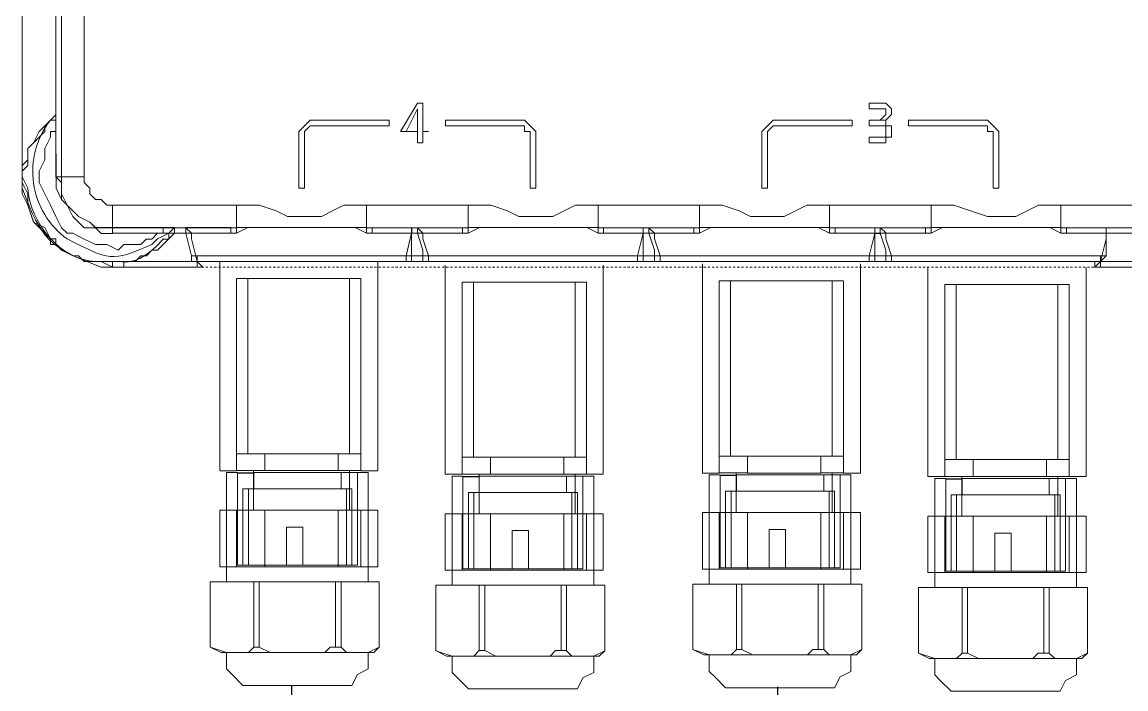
# Model space of a CAD drawing. Header units: millimetres. Extents: x 3165 to 8716, y -1118 to 2802.
# Drawn here: x 5804.3 to 5856.6, y 1588.2 to 1619.8 of the extents above; entities that cross this region are included whole.
import ezdxf

# ---------------------------------------------------------------- set-up
doc = ezdxf.new("R2010")
doc.units = ezdxf.units.MM
doc.linetypes.add('PDF_IMPORT', pattern=[1, 0.8, -0.2])
doc.layers.add('PDF_Geometry', color=7, linetype='Continuous', true_color=0x1f1916)

msp = doc.modelspace()

# ---------------------------------------------------------------- linework, layer by layer
for p, q in [((5814.475, 1598.467), (5815.259, 1598.467)), ((5825.166, 1598.3), (5825.951, 1598.3)), ((5837.361, 1598.355), (5838.145, 1598.355)), ((5848.052, 1598.188), (5848.836, 1598.188)), ((5817.061, 1576.201), (5817.061, 1588.364)), ((5840.103, 1533.019), (5840.103, 1588.33))]:
    msp.add_line(p, q)
at = {"layer": 'PDF_Geometry', "color": 0, "linetype": 'PDF_IMPORT', "lineweight": 15, "ltscale": 0.287125}
msp.add_lwpolyline([(5804.271, 1612.493), (5804.271, 1694.691)], dxfattribs=at)
at = {"layer": 'PDF_Geometry', "color": 0, "lineweight": 15}
for points in [[(5807.213, 1680.231), (5807.213, 1647.299), (5807.213, 1644.889), (5807.213, 1612.493), (5807.213, 1612.225), (5807.481, 1611.958), (5807.481, 1611.69), (5807.749, 1611.422), (5808.016, 1611.422), (5808.284, 1611.154), (5808.552, 1611.154), (5814.441, 1611.154)], [(5806.141, 1644.888), (5806.141, 1644.353), (5806.141, 1612.492), (5807.211, 1612.492)], [(5805.877, 1621.065), (5805.877, 1615.175), (5805.877, 1614.907), (5805.877, 1613.835), (5805.877, 1613.568), (5805.877, 1613.3), (5805.877, 1612.497)], [(5805.341, 1620.526), (5804.806, 1620.793), (5804.269, 1620.526), (5804.269, 1613.028)], [(5804.271, 1613.029), (5804.271, 1620.528), (5804.271, 1620.795), (5804.539, 1620.795)], [(5805.877, 1615.44), (5805.877, 1620.796)], [(5805.877, 1615.439), (5805.877, 1615.172), (5805.877, 1615.439)], [(5805.876, 1613.566), (5805.876, 1614.636), (5805.609, 1614.636), (5805.609, 1614.369), (5805.341, 1613.833), (5805.341, 1613.298), (5805.072, 1612.763), (5805.072, 1612.226), (5805.341, 1611.691), (5805.609, 1611.155), (5805.876, 1610.62), (5806.144, 1610.085), (5806.412, 1609.817), (5806.679, 1609.817), (5807.214, 1609.548), (5807.75, 1609.282), (5808.285, 1609.282), (5808.82, 1609.013), (5809.088, 1609.282), (5809.892, 1609.282), (5810.16, 1609.548), (5810.427, 1609.548), (5810.695, 1609.817)], [(5805.876, 1614.637), (5805.876, 1614.905)], [(5805.876, 1613.834), (5805.876, 1613.567)], [(5805.878, 1612.492), (5805.878, 1613.563), (5805.878, 1613.295)], [(5804.271, 1613.031), (5804.271, 1612.496), (5804.271, 1612.228), (5804.539, 1611.693), (5804.539, 1611.156), (5804.807, 1610.353), (5805.342, 1610.086), (5805.61, 1609.55), (5805.877, 1609.55), (5805.877, 1609.283), (5806.145, 1609.015), (5806.68, 1608.747), (5806.948, 1608.747), (5807.215, 1608.48), (5808.555, 1608.48), (5808.555, 1608.212)], [(5808.555, 1608.481), (5808.555, 1608.213), (5808.018, 1608.481), (5807.215, 1608.481), (5806.948, 1608.748), (5806.68, 1608.748), (5806.145, 1609.016), (5805.877, 1609.284), (5805.61, 1609.284), (5805.61, 1609.551), (5804.807, 1610.354), (5804.539, 1611.157), (5804.271, 1611.694), (5804.271, 1612.497)], [(5804.271, 1611.959), (5804.271, 1612.494), (5804.539, 1611.959)], [(5806.145, 1612.496), (5805.877, 1612.496), (5806.145, 1612.228), (5806.145, 1611.424), (5806.948, 1610.621), (5807.483, 1610.353), (5807.752, 1610.086), (5808.555, 1610.086)], [(5808.556, 1609.815), (5808.02, 1609.815), (5807.753, 1610.083), (5807.216, 1610.083), (5806.681, 1610.618), (5806.415, 1611.154), (5806.146, 1611.422), (5805.878, 1611.958), (5805.878, 1612.493)], [(5808.551, 1610.082), (5807.748, 1610.082), (5807.479, 1610.349), (5806.944, 1610.617), (5806.409, 1611.152), (5806.141, 1611.689), (5806.141, 1612.492)], [(5814.44, 1610.082), (5814.172, 1610.082), (5808.551, 1610.082), (5808.551, 1611.152)], [(5814.443, 1610.086), (5814.443, 1611.156), (5815.514, 1611.156), (5816.317, 1610.889), (5816.852, 1610.621), (5818.459, 1610.621), (5818.994, 1610.889), (5819.529, 1611.156), (5820.6, 1611.156), (5820.6, 1610.086)], [(5820.599, 1611.154), (5825.418, 1611.154)], [(5825.686, 1610.086), (5825.419, 1610.086), (5825.419, 1611.156), (5826.489, 1611.156), (5827.292, 1610.889), (5827.829, 1610.621), (5829.435, 1610.621), (5829.97, 1610.889), (5830.505, 1611.156), (5831.577, 1611.156), (5831.577, 1610.086), (5831.308, 1610.086)], [(5831.575, 1611.154), (5836.393, 1611.154)], [(5836.661, 1610.086), (5836.393, 1610.086), (5836.393, 1611.156), (5837.465, 1611.156), (5838.268, 1610.889), (5838.803, 1610.621), (5840.409, 1610.621), (5840.945, 1610.889), (5841.481, 1611.156), (5842.551, 1611.156), (5842.551, 1610.086), (5842.284, 1610.086)], [(5842.551, 1611.154), (5847.37, 1611.154)], [(5847.638, 1610.086), (5847.37, 1610.086), (5847.37, 1611.156), (5848.441, 1611.156), (5849.244, 1610.889), (5850.047, 1610.621), (5851.386, 1610.621), (5851.921, 1610.889), (5852.457, 1611.156), (5853.527, 1611.156), (5853.527, 1610.086), (5853.259, 1610.086)], [(5853.527, 1611.154), (5865.307, 1611.154)], [(5808.555, 1610.089), (5810.964, 1610.089), (5811.499, 1610.089)], [(5808.823, 1609.817), (5808.556, 1609.817), (5808.556, 1610.085)], [(5810.966, 1610.085), (5810.966, 1609.817), (5810.697, 1609.817), (5810.429, 1609.817)], [(5811.498, 1610.087), (5811.23, 1609.819)], [(5811.23, 1609.817), (5811.498, 1609.817), (5811.498, 1610.085), (5812.033, 1610.085), (5812.301, 1609.817)], [(5814.174, 1610.085), (5812.033, 1610.085)], [(5814.174, 1610.085), (5812.033, 1610.085)], [(5814.174, 1610.085), (5812.033, 1610.085)], [(5814.174, 1610.085), (5812.033, 1610.085)], [(5814.174, 1610.085), (5812.033, 1610.085)], [(5814.174, 1610.085), (5812.033, 1610.085)], [(5814.174, 1610.085), (5812.033, 1610.085)], [(5814.174, 1610.085), (5812.033, 1610.085)], [(5814.174, 1610.085), (5812.033, 1610.085)], [(5814.174, 1610.085), (5812.033, 1610.085)], [(5814.176, 1610.089), (5812.034, 1610.089)], [(5814.176, 1610.089), (5812.034, 1610.089)], [(5814.176, 1610.089), (5812.034, 1610.089)], [(5812.303, 1609.817), (5812.034, 1609.817), (5812.034, 1610.085)], [(5814.174, 1609.818), (5814.174, 1610.086)], [(5814.978, 1610.086), (5814.443, 1609.818), (5814.443, 1610.086), (5814.711, 1610.086)], [(5820.332, 1610.086), (5820.6, 1610.086), (5820.6, 1609.818), (5820.065, 1610.086)], [(5820.599, 1610.082), (5820.867, 1610.082), (5825.15, 1610.082), (5825.418, 1610.082)], [(5820.867, 1610.086), (5820.867, 1609.818)], [(5822.741, 1610.085), (5820.868, 1610.085)], [(5822.741, 1610.085), (5820.868, 1610.085)], [(5822.741, 1610.085), (5820.868, 1610.085)], [(5822.741, 1610.085), (5820.868, 1610.085)], [(5822.741, 1610.085), (5820.868, 1610.085)], [(5822.741, 1610.085), (5820.868, 1610.085)], [(5822.741, 1610.085), (5820.868, 1610.085)], [(5822.741, 1610.085), (5820.868, 1610.085)], [(5822.741, 1610.085), (5820.868, 1610.085)], [(5822.741, 1610.085), (5820.868, 1610.085)], [(5822.741, 1610.085), (5820.868, 1610.085)], [(5822.741, 1610.085), (5820.868, 1610.085)], [(5822.741, 1610.085), (5820.868, 1610.085)], [(5822.741, 1610.085), (5820.868, 1610.085)], [(5822.741, 1610.085), (5820.868, 1610.085)], [(5822.741, 1610.085), (5820.868, 1610.085)], [(5822.741, 1610.085), (5820.868, 1610.085)], [(5822.741, 1610.085), (5822.741, 1609.817), (5822.475, 1609.817)], [(5822.741, 1610.085), (5823.01, 1610.085)], [(5823.278, 1609.817), (5823.01, 1609.817), (5822.741, 1609.817), (5822.741, 1608.745), (5823.278, 1608.745), (5823.278, 1609.013), (5823.01, 1609.817), (5823.278, 1609.817), (5823.01, 1610.085)], [(5822.743, 1610.085), (5822.743, 1609.817), (5823.011, 1609.817), (5823.011, 1610.085)], [(5825.151, 1610.085), (5823.01, 1610.085)], [(5825.151, 1610.085), (5823.01, 1610.085)], [(5825.151, 1610.085), (5823.01, 1610.085)], [(5825.151, 1610.085), (5823.01, 1610.085)], [(5825.151, 1610.085), (5823.01, 1610.085)], [(5825.151, 1610.085), (5823.01, 1610.085)], [(5825.151, 1610.085), (5823.01, 1610.085)], [(5825.151, 1610.085), (5823.01, 1610.085)], [(5825.151, 1610.085), (5823.01, 1610.085)], [(5825.151, 1610.085), (5823.01, 1610.085)], [(5825.151, 1610.085), (5823.01, 1610.085)], [(5825.152, 1610.083), (5823.011, 1610.083)], [(5825.152, 1610.083), (5823.011, 1610.083)], [(5825.15, 1609.818), (5825.15, 1610.086)], [(5825.954, 1610.086), (5825.419, 1609.818), (5825.419, 1610.086)], [(5831.577, 1610.086), (5831.577, 1609.818), (5831.04, 1610.086)], [(5831.573, 1610.082), (5831.839, 1610.082), (5836.124, 1610.082), (5836.391, 1610.082)], [(5831.842, 1610.086), (5831.842, 1609.818)], [(5833.718, 1610.085), (5831.843, 1610.085)], [(5833.718, 1610.085), (5831.843, 1610.085)], [(5833.718, 1610.085), (5831.843, 1610.085)], [(5833.718, 1610.085), (5831.843, 1610.085)], [(5833.718, 1610.085), (5831.843, 1610.085)], [(5833.718, 1610.085), (5831.843, 1610.085)], [(5833.718, 1610.085), (5831.843, 1610.085)], [(5833.718, 1610.085), (5831.843, 1610.085)], [(5833.718, 1610.085), (5831.843, 1610.085)], [(5833.718, 1610.085), (5831.843, 1610.085)], [(5833.718, 1610.085), (5831.843, 1610.085)], [(5833.718, 1610.085), (5831.843, 1610.085)], [(5833.718, 1610.085), (5831.843, 1610.085)], [(5833.718, 1610.085), (5831.843, 1610.085)], [(5833.718, 1610.085), (5831.843, 1610.085)], [(5833.718, 1610.085), (5831.843, 1610.085)], [(5833.718, 1610.085), (5831.843, 1610.085)], [(5833.718, 1610.085), (5831.843, 1610.085)], [(5833.718, 1610.085), (5831.843, 1610.085)], [(5833.718, 1610.085), (5831.843, 1610.085)], [(5833.718, 1610.085), (5831.843, 1610.085)], [(5833.718, 1610.085), (5833.986, 1610.085)], [(5833.718, 1610.085), (5833.718, 1609.817), (5833.986, 1609.817), (5834.253, 1609.817), (5833.986, 1610.085)], [(5833.719, 1610.085), (5833.719, 1609.817)], [(5836.128, 1610.085), (5833.986, 1610.085)], [(5836.128, 1610.085), (5833.986, 1610.085)], [(5836.128, 1610.085), (5833.986, 1610.085)], [(5836.128, 1610.085), (5833.986, 1610.085)], [(5836.128, 1610.085), (5833.986, 1610.085)], [(5836.128, 1610.085), (5833.986, 1610.085)], [(5836.128, 1610.085), (5833.986, 1610.085)], [(5836.128, 1610.085), (5833.986, 1610.085)], [(5836.128, 1610.085), (5833.986, 1610.085)], [(5836.128, 1610.085), (5833.986, 1610.085)], [(5836.128, 1610.085), (5833.986, 1610.085)], [(5836.128, 1610.085), (5833.986, 1610.085)], [(5836.128, 1610.085), (5833.986, 1610.085)], [(5836.128, 1610.085), (5833.986, 1610.085)], [(5836.128, 1610.085), (5833.986, 1610.085)], [(5836.128, 1610.085), (5833.986, 1610.085)], [(5836.128, 1610.085), (5833.986, 1610.085)], [(5834.254, 1609.817), (5833.988, 1609.817), (5833.988, 1610.085)], [(5836.126, 1609.818), (5836.126, 1610.086)], [(5836.929, 1610.086), (5836.393, 1609.818), (5836.393, 1610.086)], [(5842.551, 1610.086), (5842.551, 1609.818), (5842.016, 1610.086)], [(5842.548, 1610.082), (5842.816, 1610.082), (5847.1, 1610.082), (5847.367, 1610.082)], [(5842.819, 1610.086), (5842.819, 1609.818)], [(5844.693, 1610.085), (5842.819, 1610.085)], [(5844.693, 1610.085), (5842.819, 1610.085)], [(5844.693, 1610.085), (5842.819, 1610.085)], [(5844.693, 1610.085), (5842.819, 1610.085)], [(5844.693, 1610.085), (5842.819, 1610.085)], [(5844.693, 1610.085), (5842.819, 1610.085)], [(5844.693, 1610.085), (5842.819, 1610.085)], [(5844.693, 1610.085), (5842.819, 1610.085)], [(5844.693, 1610.085), (5842.819, 1610.085)], [(5844.693, 1610.085), (5842.819, 1610.085)], [(5844.693, 1610.085), (5842.819, 1610.085)], [(5844.693, 1610.085), (5842.819, 1610.085)], [(5844.693, 1610.085), (5842.819, 1610.085)], [(5844.693, 1610.085), (5842.819, 1610.085)], [(5844.693, 1610.085), (5842.819, 1610.085)], [(5844.693, 1610.085), (5842.819, 1610.085)], [(5844.693, 1610.085), (5842.819, 1610.085)], [(5844.693, 1610.085), (5842.819, 1610.085)], [(5844.693, 1610.085), (5842.819, 1610.085)], [(5844.693, 1610.085), (5842.819, 1610.085)], [(5844.693, 1610.085), (5842.819, 1610.085)], [(5844.693, 1610.085), (5844.96, 1610.085)], [(5844.695, 1608.745), (5844.695, 1609.817), (5844.695, 1610.085), (5844.695, 1609.817), (5844.961, 1609.817), (5844.961, 1610.085)], [(5847.103, 1610.085), (5844.96, 1610.085)], [(5847.103, 1610.085), (5844.96, 1610.085)], [(5847.103, 1610.085), (5844.96, 1610.085)], [(5847.103, 1610.085), (5844.96, 1610.085)], [(5847.103, 1610.085), (5844.96, 1610.085)], [(5847.103, 1610.085), (5844.96, 1610.085)], [(5847.103, 1610.085), (5844.96, 1610.085)], [(5847.103, 1610.085), (5844.96, 1610.085)], [(5847.103, 1610.085), (5844.96, 1610.085)], [(5847.103, 1610.085), (5844.96, 1610.085)], [(5847.103, 1610.085), (5844.96, 1610.085)], [(5847.103, 1610.085), (5844.96, 1610.085)], [(5847.103, 1610.085), (5844.96, 1610.085)], [(5847.103, 1610.085), (5844.96, 1610.085)], [(5847.103, 1610.085), (5844.96, 1610.085)], [(5847.103, 1610.085), (5844.96, 1610.085)], [(5847.103, 1610.085), (5844.96, 1610.085)], [(5845.231, 1609.817), (5844.963, 1610.085)], [(5847.103, 1609.818), (5847.103, 1610.086)], [(5847.905, 1610.086), (5847.37, 1609.818), (5847.37, 1610.086)], [(5853.527, 1610.086), (5853.527, 1609.818), (5852.992, 1610.086)], [(5853.523, 1610.083), (5853.791, 1610.083), (5865.035, 1610.083), (5865.303, 1610.083)], [(5853.795, 1610.086), (5853.795, 1609.818)], [(5855.669, 1610.085), (5853.795, 1610.085)], [(5855.669, 1610.085), (5853.795, 1610.085)], [(5855.669, 1610.085), (5853.795, 1610.085)], [(5855.669, 1610.085), (5853.795, 1610.085)], [(5855.669, 1610.085), (5853.795, 1610.085)], [(5855.669, 1610.085), (5853.795, 1610.085)], [(5855.669, 1610.085), (5853.795, 1610.085)], [(5855.669, 1610.085), (5853.795, 1610.085)], [(5855.669, 1610.085), (5853.795, 1610.085)], [(5855.669, 1610.085), (5853.795, 1610.085)], [(5855.669, 1610.085), (5853.795, 1610.085)], [(5855.669, 1610.085), (5853.795, 1610.085)], [(5855.669, 1610.085), (5853.795, 1610.085)], [(5855.669, 1610.085), (5853.795, 1610.085)], [(5855.669, 1610.085), (5853.795, 1610.085)], [(5855.669, 1610.085), (5853.795, 1610.085)], [(5855.669, 1610.085), (5853.795, 1610.085)], [(5855.669, 1610.085), (5855.669, 1609.817)], [(5855.669, 1610.085), (5857.811, 1610.085), (5858.078, 1610.085), (5858.346, 1610.085)], [(5857.813, 1609.817), (5857.544, 1609.817), (5855.67, 1609.817), (5855.67, 1610.085)], [(5810.964, 1609.548), (5811.231, 1609.548), (5811.231, 1609.817), (5811.499, 1609.817), (5810.696, 1609.013), (5810.428, 1609.013), (5810.161, 1608.745), (5809.893, 1608.745), (5809.625, 1608.478), (5809.09, 1608.478), (5808.555, 1608.478)], [(5812.303, 1609.548), (5812.303, 1609.817), (5812.034, 1609.817), (5812.303, 1608.745), (5812.303, 1608.478), (5812.569, 1608.478), (5812.303, 1608.478), (5812.303, 1608.745), (5812.303, 1608.478), (5812.569, 1608.478), (5812.303, 1608.478), (5812.303, 1608.745), (5812.303, 1608.478), (5812.569, 1608.478), (5812.303, 1608.478), (5812.303, 1608.745), (5812.303, 1608.478), (5812.569, 1608.478), (5812.303, 1608.478), (5812.303, 1608.745), (5812.303, 1608.478), (5812.569, 1608.478), (5812.303, 1608.478), (5812.303, 1608.745), (5812.303, 1608.478), (5812.569, 1608.478), (5812.303, 1608.478), (5812.303, 1608.745), (5812.303, 1608.478), (5812.569, 1608.478), (5812.303, 1608.478), (5812.303, 1608.745), (5812.303, 1608.478), (5812.569, 1608.478), (5812.303, 1608.478), (5812.303, 1608.745), (5812.303, 1608.478), (5812.569, 1608.478), (5812.303, 1608.478), (5812.303, 1608.745), (5812.303, 1608.478), (5812.569, 1608.478), (5812.303, 1608.478), (5812.303, 1608.745), (5812.303, 1608.478), (5812.569, 1608.478), (5809.09, 1608.478)], [(5810.695, 1609.819), (5811.23, 1609.819), (5810.695, 1609.551), (5810.427, 1609.284)], [(5812.033, 1609.817), (5811.498, 1609.817)], [(5814.443, 1609.818), (5814.174, 1609.818), (5812.301, 1609.818), (5812.301, 1609.55), (5812.568, 1608.48), (5812.568, 1608.747), (5812.836, 1608.747)], [(5822.206, 1608.747), (5822.475, 1608.747), (5822.741, 1609.818), (5822.475, 1609.818), (5820.868, 1609.818), (5820.6, 1609.818)], [(5825.419, 1609.818), (5825.151, 1609.818), (5823.278, 1609.818), (5823.278, 1609.55), (5823.545, 1608.747), (5823.813, 1608.747)], [(5833.183, 1608.747), (5833.45, 1608.747), (5833.718, 1609.818), (5831.843, 1609.818), (5831.577, 1609.818)], [(5836.394, 1609.818), (5836.128, 1609.818), (5834.253, 1609.818), (5834.253, 1609.55), (5834.521, 1608.747), (5835.056, 1608.747)], [(5844.158, 1608.747), (5844.426, 1608.747), (5844.695, 1609.818), (5842.82, 1609.818), (5842.552, 1609.818)], [(5844.961, 1609.815), (5844.695, 1609.815)], [(5844.961, 1609.817), (5845.23, 1609.817), (5844.961, 1609.817), (5845.23, 1609.013), (5845.23, 1608.745)], [(5847.371, 1609.818), (5847.104, 1609.818), (5845.23, 1609.818), (5845.23, 1609.55), (5845.498, 1608.747), (5845.765, 1608.747)], [(5855.135, 1608.747), (5855.403, 1608.747), (5855.403, 1608.48), (5855.67, 1609.55), (5855.67, 1609.818), (5853.797, 1609.818), (5853.528, 1609.818)], [(5855.403, 1608.478), (5855.403, 1608.745), (5855.67, 1608.745), (5855.403, 1608.478), (5855.67, 1608.745), (5855.403, 1608.478), (5855.67, 1608.745), (5855.403, 1608.478), (5855.67, 1608.745), (5855.403, 1608.478), (5855.67, 1608.745), (5855.403, 1608.478), (5855.67, 1608.745), (5855.403, 1608.478), (5855.67, 1608.745), (5855.403, 1608.478), (5855.67, 1608.745), (5855.403, 1608.478), (5855.67, 1608.745), (5855.403, 1608.478), (5855.67, 1608.745), (5855.403, 1608.478), (5855.67, 1608.745), (5855.67, 1609.817), (5855.67, 1609.548)], [(5807.752, 1608.478), (5808.555, 1608.478), (5808.822, 1608.478)], [(5812.565, 1608.478), (5812.834, 1608.21), (5809.086, 1608.21), (5808.551, 1608.21)], [(5809.09, 1608.212), (5809.09, 1608.48)], [(5812.569, 1608.478), (5812.569, 1608.745), (5812.303, 1608.745)], [(5822.202, 1608.477), (5812.564, 1608.477)], [(5822.202, 1608.477), (5812.564, 1608.477)], [(5822.202, 1608.477), (5812.564, 1608.477)], [(5822.202, 1608.477), (5812.564, 1608.477)], [(5822.202, 1608.477), (5812.564, 1608.477)], [(5822.202, 1608.477), (5812.564, 1608.477)], [(5822.202, 1608.477), (5812.564, 1608.477)], [(5822.202, 1608.477), (5812.564, 1608.477)], [(5822.202, 1608.477), (5812.564, 1608.477)], [(5822.202, 1608.477), (5812.564, 1608.477)], [(5822.202, 1608.477), (5812.564, 1608.477)], [(5822.202, 1608.477), (5812.564, 1608.477)], [(5822.202, 1608.477), (5812.564, 1608.477)], [(5822.202, 1608.477), (5812.564, 1608.477)], [(5822.202, 1608.477), (5812.564, 1608.477)], [(5822.202, 1608.477), (5812.564, 1608.477)], [(5822.741, 1608.478), (5822.741, 1608.745), (5822.475, 1608.745), (5822.475, 1608.478), (5822.475, 1608.745), (5822.475, 1608.478), (5822.206, 1608.478), (5812.568, 1608.478), (5812.568, 1608.21), (5812.836, 1608.21)], [(5812.838, 1608.212), (5812.569, 1608.212), (5812.569, 1608.48)], [(5813.104, 1608.478), (5813.639, 1608.478)], [(5813.104, 1608.478), (5813.639, 1608.478)], [(5813.104, 1608.478), (5813.639, 1608.478)], [(5813.104, 1608.478), (5813.639, 1608.478)], [(5813.104, 1608.478), (5813.639, 1608.478)], [(5813.104, 1608.478), (5813.639, 1608.478)], [(5813.104, 1608.478), (5813.639, 1608.478)], [(5813.104, 1608.478), (5813.639, 1608.478)], [(5813.104, 1608.478), (5813.639, 1608.478)], [(5813.104, 1608.478), (5813.639, 1608.478)], [(5813.104, 1608.478), (5813.639, 1608.478)], [(5813.104, 1608.478), (5813.639, 1608.478)], [(5813.104, 1608.478), (5813.639, 1608.478)], [(5813.104, 1608.478), (5813.639, 1608.478)], [(5813.104, 1608.478), (5813.639, 1608.478)], [(5813.104, 1608.478), (5813.639, 1608.478)], [(5813.104, 1608.478), (5813.639, 1608.478)], [(5821.671, 1608.478), (5813.104, 1608.478)], [(5821.671, 1608.478), (5813.104, 1608.478)], [(5821.671, 1608.478), (5813.104, 1608.478)], [(5821.671, 1608.478), (5813.104, 1608.478)], [(5821.671, 1608.478), (5813.104, 1608.478)], [(5821.671, 1608.478), (5813.104, 1608.478)], [(5821.671, 1608.478), (5813.104, 1608.478)], [(5821.671, 1608.478), (5813.104, 1608.478)], [(5821.671, 1608.478), (5813.104, 1608.478)], [(5821.671, 1608.478), (5813.104, 1608.478)], [(5821.671, 1608.478), (5813.104, 1608.478)], [(5821.671, 1608.478), (5813.104, 1608.478)], [(5821.671, 1608.478), (5813.104, 1608.478)], [(5821.671, 1608.478), (5813.104, 1608.478)], [(5821.671, 1608.478), (5813.104, 1608.478)], [(5821.671, 1608.478), (5813.104, 1608.478)], [(5821.671, 1608.478), (5813.104, 1608.478)], [(5821.671, 1608.478), (5813.104, 1608.478)], [(5821.671, 1608.478), (5813.104, 1608.478)], [(5821.671, 1608.478), (5813.104, 1608.478)], [(5821.671, 1608.478), (5813.104, 1608.478)], [(5813.641, 1608.478), (5813.641, 1598.572)], [(5821.135, 1608.478), (5821.671, 1608.478)], [(5821.135, 1608.478), (5821.671, 1608.478)], [(5821.135, 1608.478), (5821.671, 1608.478)], [(5821.135, 1608.478), (5821.671, 1608.478)], [(5821.135, 1608.478), (5821.671, 1608.478)], [(5821.135, 1608.478), (5821.671, 1608.478)], [(5821.135, 1608.478), (5821.671, 1608.478)], [(5821.135, 1608.478), (5821.671, 1608.478)], [(5821.135, 1608.478), (5821.671, 1608.478)], [(5821.135, 1608.478), (5821.671, 1608.478)], [(5821.135, 1608.478), (5821.671, 1608.478)], [(5821.135, 1608.478), (5821.671, 1608.478)], [(5821.135, 1608.478), (5821.671, 1608.478)], [(5821.135, 1608.478), (5821.671, 1608.478)], [(5821.135, 1608.478), (5821.671, 1608.478)], [(5821.135, 1608.478), (5821.671, 1608.478)], [(5821.135, 1608.478), (5821.671, 1608.478)], [(5821.135, 1608.478), (5821.671, 1608.478)], [(5821.135, 1608.478), (5821.671, 1608.478)], [(5821.135, 1608.478), (5821.671, 1608.478)], [(5821.135, 1608.478), (5821.671, 1608.478)], [(5821.136, 1598.572), (5821.136, 1608.478)], [(5823.81, 1608.478), (5823.275, 1608.478), (5822.739, 1608.478), (5822.204, 1608.478)], [(5823.278, 1608.478), (5823.278, 1608.745), (5823.545, 1608.745), (5823.545, 1608.478), (5823.545, 1608.745)], [(5823.545, 1608.745), (5823.545, 1608.478), (5823.813, 1608.478)], [(5833.183, 1608.478), (5823.813, 1608.478)], [(5833.183, 1608.478), (5823.813, 1608.478)], [(5833.183, 1608.478), (5823.813, 1608.478)], [(5833.183, 1608.478), (5823.813, 1608.478)], [(5833.183, 1608.478), (5823.813, 1608.478)], [(5833.183, 1608.478), (5823.813, 1608.478)], [(5833.183, 1608.478), (5823.813, 1608.478)], [(5833.183, 1608.478), (5823.813, 1608.478)], [(5833.183, 1608.478), (5823.813, 1608.478)], [(5833.183, 1608.478), (5823.813, 1608.478)], [(5833.183, 1608.478), (5823.813, 1608.478)], [(5833.183, 1608.478), (5823.813, 1608.478)], [(5833.183, 1608.478), (5823.813, 1608.478)], [(5833.183, 1608.478), (5823.813, 1608.478)], [(5833.183, 1608.478), (5823.813, 1608.478)], [(5833.183, 1608.478), (5823.813, 1608.478)], [(5833.183, 1608.478), (5823.813, 1608.478)], [(5824.08, 1608.478), (5824.615, 1608.478)], [(5824.08, 1608.478), (5824.615, 1608.478)], [(5824.08, 1608.478), (5824.615, 1608.478)], [(5824.08, 1608.478), (5824.615, 1608.478)], [(5824.08, 1608.478), (5824.615, 1608.478)], [(5824.08, 1608.478), (5824.615, 1608.478)], [(5824.08, 1608.478), (5824.615, 1608.478)], [(5824.08, 1608.478), (5824.615, 1608.478)], [(5824.08, 1608.478), (5824.615, 1608.478)], [(5824.08, 1608.478), (5824.615, 1608.478)], [(5824.08, 1608.478), (5824.615, 1608.478)], [(5824.08, 1608.478), (5824.615, 1608.478)], [(5824.08, 1608.478), (5824.615, 1608.478)], [(5824.08, 1608.478), (5824.615, 1608.478)], [(5824.08, 1608.478), (5824.615, 1608.478)], [(5824.08, 1608.478), (5824.615, 1608.478)], [(5824.08, 1608.478), (5824.615, 1608.478)], [(5832.645, 1608.478), (5824.08, 1608.478)], [(5832.645, 1608.478), (5824.08, 1608.478)], [(5832.645, 1608.478), (5824.08, 1608.478)], [(5832.645, 1608.478), (5824.08, 1608.478)], [(5832.645, 1608.478), (5824.08, 1608.478)], [(5832.645, 1608.478), (5824.08, 1608.478)], [(5832.645, 1608.478), (5824.08, 1608.478)], [(5832.645, 1608.478), (5824.08, 1608.478)], [(5832.645, 1608.478), (5824.08, 1608.478)], [(5832.645, 1608.478), (5824.08, 1608.478)], [(5832.645, 1608.478), (5824.08, 1608.478)], [(5832.645, 1608.478), (5824.08, 1608.478)], [(5832.645, 1608.478), (5824.08, 1608.478)], [(5832.645, 1608.478), (5824.08, 1608.478)], [(5832.645, 1608.478), (5824.08, 1608.478)], [(5832.645, 1608.478), (5824.08, 1608.478)], [(5832.645, 1608.478), (5824.08, 1608.478)], [(5832.645, 1608.478), (5824.08, 1608.478)], [(5832.645, 1608.478), (5824.08, 1608.478)], [(5832.645, 1608.478), (5824.08, 1608.478)], [(5832.645, 1608.478), (5824.08, 1608.478)], [(5832.11, 1608.478), (5832.645, 1608.478)], [(5832.11, 1608.478), (5832.645, 1608.478)], [(5832.11, 1608.478), (5832.645, 1608.478)], [(5832.11, 1608.478), (5832.645, 1608.478)], [(5832.11, 1608.478), (5832.645, 1608.478)], [(5832.11, 1608.478), (5832.645, 1608.478)], [(5832.11, 1608.478), (5832.645, 1608.478)], [(5832.11, 1608.478), (5832.645, 1608.478)], [(5832.11, 1608.478), (5832.645, 1608.478)], [(5832.11, 1608.478), (5832.645, 1608.478)], [(5832.11, 1608.478), (5832.645, 1608.478)], [(5832.11, 1608.478), (5832.645, 1608.478)], [(5832.11, 1608.478), (5832.645, 1608.478)], [(5834.787, 1608.478), (5834.25, 1608.478), (5833.715, 1608.478), (5833.18, 1608.478)], [(5833.183, 1608.478), (5833.45, 1608.478), (5833.45, 1608.745)], [(5833.45, 1608.745), (5833.45, 1608.478), (5833.45, 1608.745), (5833.718, 1608.745)], [(5833.718, 1608.478), (5833.718, 1608.745)], [(5834.253, 1608.478), (5834.253, 1608.745), (5834.521, 1608.745), (5834.521, 1608.478), (5834.521, 1608.745)], [(5834.521, 1608.745), (5834.521, 1608.478), (5834.789, 1608.478)], [(5844.158, 1608.478), (5834.789, 1608.478)], [(5844.158, 1608.478), (5834.789, 1608.478)], [(5844.158, 1608.478), (5834.789, 1608.478)], [(5844.158, 1608.478), (5834.789, 1608.478)], [(5844.158, 1608.478), (5834.789, 1608.478)], [(5844.158, 1608.478), (5834.789, 1608.478)], [(5844.158, 1608.478), (5834.789, 1608.478)], [(5844.158, 1608.478), (5834.789, 1608.478)], [(5844.158, 1608.478), (5834.789, 1608.478)], [(5844.158, 1608.478), (5834.789, 1608.478)], [(5844.158, 1608.478), (5834.789, 1608.478)], [(5844.158, 1608.478), (5834.789, 1608.478)], [(5844.158, 1608.478), (5834.789, 1608.478)], [(5844.158, 1608.478), (5834.789, 1608.478)], [(5844.158, 1608.478), (5834.789, 1608.478)], [(5844.158, 1608.478), (5834.789, 1608.478)], [(5844.158, 1608.478), (5834.789, 1608.478)], [(5835.055, 1608.478), (5835.591, 1608.478)], [(5835.055, 1608.478), (5835.591, 1608.478)], [(5835.055, 1608.478), (5835.591, 1608.478)], [(5835.055, 1608.478), (5835.591, 1608.478)], [(5835.055, 1608.478), (5835.591, 1608.478)], [(5835.055, 1608.478), (5835.591, 1608.478)], [(5835.055, 1608.478), (5835.591, 1608.478)], [(5835.055, 1608.478), (5835.591, 1608.478)], [(5835.055, 1608.478), (5835.591, 1608.478)], [(5835.055, 1608.478), (5835.591, 1608.478)], [(5835.055, 1608.478), (5835.591, 1608.478)], [(5835.055, 1608.478), (5835.591, 1608.478)], [(5835.055, 1608.478), (5835.591, 1608.478)], [(5835.055, 1608.478), (5835.591, 1608.478)], [(5835.055, 1608.478), (5835.591, 1608.478)], [(5835.055, 1608.478), (5835.591, 1608.478)], [(5835.055, 1608.478), (5835.591, 1608.478)], [(5843.622, 1608.478), (5835.055, 1608.478)], [(5843.622, 1608.478), (5835.055, 1608.478)], [(5843.622, 1608.478), (5835.055, 1608.478)], [(5843.622, 1608.478), (5835.055, 1608.478)], [(5843.622, 1608.478), (5835.055, 1608.478)], [(5843.622, 1608.478), (5835.055, 1608.478)], [(5843.622, 1608.478), (5835.055, 1608.478)], [(5843.622, 1608.478), (5835.055, 1608.478)], [(5843.622, 1608.478), (5835.055, 1608.478)], [(5843.622, 1608.478), (5835.055, 1608.478)], [(5843.622, 1608.478), (5835.055, 1608.478)], [(5843.622, 1608.478), (5835.055, 1608.478)], [(5843.622, 1608.478), (5835.055, 1608.478)], [(5843.622, 1608.478), (5835.055, 1608.478)], [(5843.622, 1608.478), (5835.055, 1608.478)], [(5843.622, 1608.478), (5835.055, 1608.478)], [(5843.622, 1608.478), (5835.055, 1608.478)], [(5843.622, 1608.478), (5835.055, 1608.478)], [(5843.622, 1608.478), (5835.055, 1608.478)], [(5843.622, 1608.478), (5835.055, 1608.478)], [(5843.622, 1608.478), (5835.055, 1608.478)], [(5836.527, 1608.366), (5836.527, 1598.46)], [(5843.087, 1608.478), (5843.622, 1608.478)], [(5843.087, 1608.478), (5843.622, 1608.478)], [(5843.087, 1608.478), (5843.622, 1608.478)], [(5843.087, 1608.478), (5843.622, 1608.478)], [(5843.087, 1608.478), (5843.622, 1608.478)], [(5843.087, 1608.478), (5843.622, 1608.478)], [(5843.087, 1608.478), (5843.622, 1608.478)], [(5843.087, 1608.478), (5843.622, 1608.478)], [(5843.087, 1608.478), (5843.622, 1608.478)], [(5843.087, 1608.478), (5843.622, 1608.478)], [(5843.087, 1608.478), (5843.622, 1608.478)], [(5843.087, 1608.478), (5843.622, 1608.478)], [(5843.087, 1608.478), (5843.622, 1608.478)], [(5843.087, 1608.478), (5843.622, 1608.478)], [(5843.087, 1608.478), (5843.622, 1608.478)], [(5843.087, 1608.478), (5843.622, 1608.478)], [(5843.087, 1608.478), (5843.622, 1608.478)], [(5843.087, 1608.478), (5843.622, 1608.478)], [(5843.087, 1608.478), (5843.622, 1608.478)], [(5843.087, 1608.478), (5843.622, 1608.478)], [(5843.087, 1608.478), (5843.622, 1608.478)], [(5844.022, 1598.46), (5844.022, 1608.366)], [(5845.762, 1608.478), (5845.227, 1608.478), (5844.692, 1608.478), (5844.156, 1608.478)], [(5844.158, 1608.478), (5844.426, 1608.478), (5844.426, 1608.745)], [(5844.426, 1608.744), (5844.426, 1608.477), (5844.426, 1608.744), (5844.695, 1608.744), (5844.695, 1608.477)], [(5844.693, 1608.745), (5845.228, 1608.745)], [(5845.23, 1608.477), (5845.23, 1608.744), (5845.498, 1608.744), (5845.498, 1608.477), (5845.498, 1608.744)], [(5845.493, 1608.744), (5845.493, 1608.477), (5845.759, 1608.477)], [(5855.13, 1608.477), (5845.759, 1608.477)], [(5855.13, 1608.477), (5845.759, 1608.477)], [(5855.13, 1608.477), (5845.759, 1608.477)], [(5855.13, 1608.477), (5845.759, 1608.477)], [(5855.13, 1608.477), (5845.759, 1608.477)], [(5855.13, 1608.477), (5845.759, 1608.477)], [(5855.13, 1608.477), (5845.759, 1608.477)], [(5855.13, 1608.477), (5845.759, 1608.477)], [(5855.13, 1608.477), (5845.759, 1608.477)], [(5855.13, 1608.477), (5845.759, 1608.477)], [(5855.13, 1608.477), (5845.759, 1608.477)], [(5855.13, 1608.477), (5845.759, 1608.477)], [(5855.13, 1608.477), (5845.759, 1608.477)], [(5855.13, 1608.477), (5845.759, 1608.477)], [(5855.13, 1608.477), (5845.759, 1608.477)], [(5855.13, 1608.477), (5845.759, 1608.477)], [(5855.13, 1608.477), (5845.759, 1608.477)], [(5854.599, 1608.478), (5846.032, 1608.478)], [(5854.599, 1608.478), (5846.032, 1608.478)], [(5854.599, 1608.478), (5846.032, 1608.478)], [(5854.599, 1608.478), (5846.032, 1608.478)], [(5854.599, 1608.478), (5846.032, 1608.478)], [(5854.599, 1608.478), (5846.032, 1608.478)], [(5854.599, 1608.478), (5846.032, 1608.478)], [(5854.599, 1608.478), (5846.032, 1608.478)], [(5854.599, 1608.478), (5846.032, 1608.478)], [(5854.599, 1608.478), (5846.032, 1608.478)], [(5854.599, 1608.478), (5846.032, 1608.478)], [(5854.599, 1608.478), (5846.032, 1608.478)], [(5854.599, 1608.478), (5846.032, 1608.478)], [(5854.599, 1608.478), (5846.032, 1608.478)], [(5854.599, 1608.478), (5846.032, 1608.478)], [(5854.599, 1608.478), (5846.032, 1608.478)], [(5854.599, 1608.478), (5846.032, 1608.478)], [(5854.599, 1608.478), (5846.032, 1608.478)], [(5854.599, 1608.478), (5846.032, 1608.478)], [(5854.599, 1608.478), (5846.032, 1608.478)], [(5854.599, 1608.478), (5846.032, 1608.478)], [(5846.032, 1608.478), (5846.3, 1608.478)], [(5846.032, 1608.478), (5846.3, 1608.478)], [(5846.032, 1608.478), (5846.3, 1608.478)], [(5846.032, 1608.478), (5846.3, 1608.478)], [(5846.032, 1608.478), (5846.3, 1608.478)], [(5846.032, 1608.478), (5846.3, 1608.478)], [(5846.032, 1608.478), (5846.3, 1608.478)], [(5846.032, 1608.478), (5846.3, 1608.478)], [(5846.032, 1608.478), (5846.3, 1608.478)], [(5846.032, 1608.478), (5846.3, 1608.478)], [(5846.032, 1608.478), (5846.3, 1608.478)], [(5846.032, 1608.478), (5846.3, 1608.478)], [(5846.032, 1608.478), (5846.3, 1608.478)], [(5846.032, 1608.478), (5846.3, 1608.478)], [(5846.032, 1608.478), (5846.3, 1608.478)], [(5846.032, 1608.478), (5846.3, 1608.478)], [(5846.032, 1608.478), (5846.3, 1608.478)], [(5846.032, 1608.478), (5846.3, 1608.478)], [(5846.032, 1608.478), (5846.3, 1608.478)], [(5846.032, 1608.478), (5846.3, 1608.478)], [(5846.032, 1608.478), (5846.3, 1608.478)], [(5846.3, 1608.478), (5846.567, 1608.478)], [(5846.3, 1608.478), (5846.567, 1608.478)], [(5846.3, 1608.478), (5846.567, 1608.478)], [(5846.3, 1608.478), (5846.567, 1608.478)], [(5846.3, 1608.478), (5846.567, 1608.478)], [(5846.3, 1608.478), (5846.567, 1608.478)], [(5846.3, 1608.478), (5846.567, 1608.478)], [(5846.3, 1608.478), (5846.567, 1608.478)], [(5846.3, 1608.478), (5846.567, 1608.478)], [(5846.3, 1608.478), (5846.567, 1608.478)], [(5846.3, 1608.478), (5846.567, 1608.478)], [(5846.3, 1608.478), (5846.567, 1608.478)], [(5846.3, 1608.478), (5846.567, 1608.478)], [(5846.3, 1608.478), (5846.567, 1608.478)], [(5846.3, 1608.478), (5846.567, 1608.478)], [(5846.3, 1608.478), (5846.567, 1608.478)], [(5846.3, 1608.478), (5846.567, 1608.478)], [(5854.062, 1608.478), (5854.599, 1608.478)], [(5854.062, 1608.478), (5854.599, 1608.478)], [(5854.062, 1608.478), (5854.599, 1608.478)], [(5854.062, 1608.478), (5854.599, 1608.478)], [(5854.062, 1608.478), (5854.599, 1608.478)], [(5854.062, 1608.478), (5854.599, 1608.478)], [(5854.062, 1608.478), (5854.599, 1608.478)], [(5854.062, 1608.478), (5854.599, 1608.478)], [(5854.062, 1608.478), (5854.599, 1608.478)], [(5854.062, 1608.478), (5854.599, 1608.478)], [(5854.062, 1608.478), (5854.599, 1608.478)], [(5854.062, 1608.478), (5854.599, 1608.478)], [(5854.062, 1608.478), (5854.599, 1608.478)], [(5854.062, 1608.478), (5854.599, 1608.478)], [(5854.062, 1608.478), (5854.599, 1608.478)], [(5854.062, 1608.478), (5854.599, 1608.478)], [(5854.062, 1608.478), (5854.599, 1608.478)], [(5854.062, 1608.478), (5854.599, 1608.478)], [(5854.062, 1608.478), (5854.599, 1608.478)], [(5854.062, 1608.478), (5854.599, 1608.478)], [(5854.062, 1608.478), (5854.599, 1608.478)], [(5855.13, 1608.477), (5855.398, 1608.477)], [(5863.699, 1608.478), (5863.699, 1608.21), (5859.951, 1608.21), (5858.88, 1608.21), (5855.132, 1608.21), (5855.132, 1608.478)], [(5855.134, 1608.21), (5855.402, 1608.478)], [(5855.403, 1608.48), (5855.403, 1608.212), (5855.135, 1608.212)], [(5855.67, 1608.745), (5855.403, 1608.478), (5858.883, 1608.478)], [(5808.018, 1608.21), (5808.555, 1608.21)], [(5808.556, 1608.212), (5808.288, 1608.212)], [(5824.332, 1608.312), (5824.332, 1598.405)], [(5831.828, 1598.405), (5831.828, 1608.312)], [(5847.218, 1608.2), (5847.218, 1598.293)], [(5854.714, 1598.293), (5854.714, 1608.2)], [(5813.639, 1598.571), (5814.443, 1598.571), (5814.443, 1599.374), (5814.443, 1607.675), (5820.332, 1607.675), (5820.332, 1599.374), (5820.332, 1598.571), (5821.135, 1598.571)], [(5814.978, 1607.677), (5814.978, 1599.375)], [(5819.797, 1607.677), (5819.797, 1599.375)], [(5824.331, 1598.404), (5825.134, 1598.404), (5825.134, 1599.207), (5825.134, 1607.509), (5831.023, 1607.509), (5831.023, 1599.207), (5831.023, 1598.404), (5831.827, 1598.404)], [(5825.669, 1607.51), (5825.669, 1599.209)], [(5830.488, 1607.51), (5830.488, 1599.209)], [(5836.525, 1598.458), (5837.328, 1598.458), (5837.328, 1599.261), (5837.328, 1607.563), (5843.218, 1607.563), (5843.218, 1599.261), (5843.218, 1598.458), (5844.021, 1598.458)], [(5837.863, 1607.564), (5837.863, 1599.263)], [(5842.683, 1607.564), (5842.683, 1599.263)], [(5847.217, 1598.292), (5848.02, 1598.292), (5848.02, 1599.095), (5848.02, 1607.396), (5853.909, 1607.396), (5853.909, 1599.095), (5853.909, 1598.292), (5854.712, 1598.292)], [(5848.555, 1607.398), (5848.555, 1599.096)], [(5853.374, 1607.398), (5853.374, 1599.096)], [(5814.443, 1599.376), (5815.781, 1599.376)], [(5819.262, 1599.376), (5820.332, 1599.376)], [(5825.134, 1599.21), (5826.472, 1599.21)], [(5829.953, 1599.21), (5831.023, 1599.21)], [(5837.328, 1599.264), (5838.667, 1599.264)], [(5842.148, 1599.264), (5843.218, 1599.264)], [(5848.02, 1599.098), (5849.358, 1599.098)], [(5852.839, 1599.098), (5853.909, 1599.098)], [(5820.684, 1593.311), (5820.684, 1598.481), (5820.168, 1598.481), (5820.168, 1594.086), (5814.482, 1594.086), (5814.482, 1598.481), (5813.966, 1598.481), (5813.966, 1593.311)], [(5814.443, 1598.573), (5815.781, 1598.573)], [(5815.246, 1598.572), (5815.246, 1596.697)], [(5819.262, 1598.573), (5820.332, 1598.573)], [(5820.168, 1598.481), (5819.392, 1598.481)], [(5819.797, 1598.572), (5819.797, 1596.697)], [(5825.134, 1598.407), (5826.472, 1598.407)], [(5825.937, 1598.405), (5825.937, 1596.531)], [(5829.953, 1598.407), (5831.023, 1598.407)], [(5830.488, 1598.405), (5830.488, 1596.531)], [(5837.328, 1598.461), (5838.667, 1598.461)], [(5838.132, 1598.46), (5838.132, 1596.585)], [(5842.148, 1598.461), (5843.218, 1598.461)], [(5842.683, 1598.46), (5842.683, 1596.585)], [(5831.376, 1593.144), (5831.376, 1598.314), (5830.859, 1598.314), (5830.859, 1593.919), (5825.174, 1593.919), (5825.174, 1598.314), (5824.657, 1598.314), (5824.657, 1593.144)], [(5830.859, 1598.314), (5830.084, 1598.314)], [(5843.57, 1593.198), (5843.57, 1598.368), (5843.054, 1598.368), (5843.054, 1593.974), (5837.368, 1593.974), (5837.368, 1598.368), (5836.852, 1598.368), (5836.852, 1593.198)], [(5843.054, 1598.368), (5842.278, 1598.368)], [(5854.262, 1593.032), (5854.262, 1598.202), (5853.745, 1598.202), (5853.745, 1593.807), (5848.06, 1593.807), (5848.06, 1598.202), (5847.543, 1598.202), (5847.543, 1593.032)], [(5848.02, 1598.294), (5849.358, 1598.294)], [(5848.823, 1598.293), (5848.823, 1596.419)], [(5852.839, 1598.294), (5853.909, 1598.294)], [(5853.745, 1598.202), (5852.97, 1598.202)], [(5853.374, 1598.293), (5853.374, 1596.419)], [(5814.74, 1594.086), (5814.74, 1597.705), (5815.258, 1597.705)], [(5814.999, 1594.086), (5814.999, 1597.705)], [(5819.91, 1594.086), (5819.91, 1597.705), (5819.392, 1597.705)], [(5819.651, 1594.086), (5819.651, 1597.705)], [(5825.432, 1593.919), (5825.432, 1597.539), (5825.949, 1597.539)], [(5825.69, 1593.919), (5825.69, 1597.539)], [(5830.602, 1593.919), (5830.602, 1597.539), (5830.084, 1597.539)], [(5830.343, 1593.919), (5830.343, 1597.539)], [(5837.626, 1593.974), (5837.626, 1597.593), (5838.144, 1597.593)], [(5837.885, 1593.974), (5837.885, 1597.593)], [(5842.796, 1593.974), (5842.796, 1597.593), (5842.278, 1597.593)], [(5842.537, 1593.974), (5842.537, 1597.593)], [(5848.317, 1593.807), (5848.317, 1597.427), (5848.835, 1597.427)], [(5848.576, 1593.807), (5848.576, 1597.427)], [(5853.487, 1593.807), (5853.487, 1597.427), (5852.97, 1597.427)], [(5853.229, 1593.807), (5853.229, 1597.427)], [(5813.639, 1596.699), (5814.443, 1596.699)], [(5813.641, 1596.697), (5813.641, 1594.021)], [(5815.781, 1596.699), (5814.443, 1596.699), (5814.443, 1594.022), (5815.781, 1594.022)], [(5819.262, 1596.699), (5820.332, 1596.699)], [(5821.135, 1596.699), (5820.332, 1596.699), (5820.332, 1594.022), (5821.135, 1594.022)], [(5821.136, 1594.021), (5821.136, 1596.697)], [(5824.331, 1596.532), (5825.134, 1596.532)], [(5824.332, 1596.531), (5824.332, 1593.854)], [(5826.472, 1596.532), (5825.134, 1596.532), (5825.134, 1593.856), (5826.472, 1593.856)], [(5829.953, 1596.532), (5831.023, 1596.532)], [(5831.827, 1596.532), (5831.023, 1596.532), (5831.023, 1593.856), (5831.827, 1593.856)], [(5831.828, 1593.854), (5831.828, 1596.531)], [(5836.525, 1596.586), (5837.328, 1596.586)], [(5836.527, 1596.585), (5836.527, 1593.909)], [(5838.667, 1596.586), (5837.328, 1596.586), (5837.328, 1593.91), (5838.667, 1593.91)], [(5842.148, 1596.586), (5843.218, 1596.586)], [(5844.021, 1596.586), (5843.218, 1596.586), (5843.218, 1593.91), (5844.021, 1593.91)], [(5844.022, 1593.909), (5844.022, 1596.585)], [(5847.217, 1596.42), (5848.02, 1596.42)], [(5847.218, 1596.419), (5847.218, 1593.742)], [(5849.358, 1596.42), (5848.02, 1596.42), (5848.02, 1593.743), (5849.358, 1593.743)], [(5852.839, 1596.42), (5853.909, 1596.42)], [(5854.712, 1596.42), (5853.909, 1596.42), (5853.909, 1593.743), (5854.712, 1593.743)], [(5854.714, 1593.742), (5854.714, 1596.419)], [(5816.809, 1595.896), (5817.584, 1595.896)], [(5816.809, 1595.896), (5817.584, 1595.896)], [(5816.809, 1595.896), (5817.584, 1595.896)], [(5816.809, 1595.896), (5817.584, 1595.896)], [(5816.809, 1595.896), (5817.584, 1595.896)], [(5816.809, 1595.896), (5817.584, 1595.896)], [(5816.809, 1595.896), (5817.584, 1595.896)], [(5816.809, 1595.896), (5817.584, 1595.896)], [(5816.809, 1595.896), (5817.584, 1595.896)], [(5816.809, 1595.896), (5817.584, 1595.896)], [(5816.809, 1595.896), (5817.584, 1595.896)], [(5816.809, 1595.896), (5817.584, 1595.896)], [(5816.809, 1595.896), (5817.584, 1595.896)], [(5816.809, 1595.896), (5817.584, 1595.896)], [(5816.809, 1595.896), (5817.584, 1595.896)], [(5816.809, 1595.896), (5817.584, 1595.896)], [(5816.809, 1595.896), (5817.584, 1595.896), (5817.584, 1594.086)], [(5816.809, 1595.896), (5816.809, 1594.086)], [(5839.694, 1595.783), (5840.47, 1595.783)], [(5839.694, 1595.783), (5840.47, 1595.783)], [(5839.694, 1595.783), (5840.47, 1595.783)], [(5839.694, 1595.783), (5840.47, 1595.783)], [(5839.694, 1595.783), (5840.47, 1595.783)], [(5839.694, 1595.783), (5840.47, 1595.783)], [(5839.694, 1595.783), (5840.47, 1595.783)], [(5839.694, 1595.783), (5840.47, 1595.783)], [(5839.694, 1595.783), (5840.47, 1595.783)], [(5839.694, 1595.783), (5840.47, 1595.783)], [(5839.694, 1595.783), (5840.47, 1595.783)], [(5839.694, 1595.783), (5840.47, 1595.783)], [(5839.694, 1595.783), (5840.47, 1595.783)], [(5839.694, 1595.783), (5840.47, 1595.783)], [(5839.694, 1595.783), (5840.47, 1595.783)], [(5839.694, 1595.783), (5840.47, 1595.783)], [(5839.694, 1595.783), (5840.47, 1595.783), (5840.47, 1593.974)], [(5839.694, 1595.783), (5839.694, 1593.974)], [(5827.5, 1595.729), (5828.275, 1595.729)], [(5827.5, 1595.729), (5828.275, 1595.729)], [(5827.5, 1595.729), (5828.275, 1595.729)], [(5827.5, 1595.729), (5828.275, 1595.729)], [(5827.5, 1595.729), (5828.275, 1595.729)], [(5827.5, 1595.729), (5828.275, 1595.729)], [(5827.5, 1595.729), (5828.275, 1595.729)], [(5827.5, 1595.729), (5828.275, 1595.729)], [(5827.5, 1595.729), (5828.275, 1595.729)], [(5827.5, 1595.729), (5828.275, 1595.729)], [(5827.5, 1595.729), (5828.275, 1595.729)], [(5827.5, 1595.729), (5828.275, 1595.729)], [(5827.5, 1595.729), (5828.275, 1595.729)], [(5827.5, 1595.729), (5828.275, 1595.729)], [(5827.5, 1595.729), (5828.275, 1595.729)], [(5827.5, 1595.729), (5828.275, 1595.729)], [(5827.5, 1595.729), (5828.275, 1595.729), (5828.275, 1593.919)], [(5827.5, 1595.729), (5827.5, 1593.919)], [(5850.386, 1595.617), (5851.161, 1595.617)], [(5850.386, 1595.617), (5851.161, 1595.617)], [(5850.386, 1595.617), (5851.161, 1595.617)], [(5850.386, 1595.617), (5851.161, 1595.617)], [(5850.386, 1595.617), (5851.161, 1595.617)], [(5850.386, 1595.617), (5851.161, 1595.617)], [(5850.386, 1595.617), (5851.161, 1595.617)], [(5850.386, 1595.617), (5851.161, 1595.617)], [(5850.386, 1595.617), (5851.161, 1595.617)], [(5850.386, 1595.617), (5851.161, 1595.617)], [(5850.386, 1595.617), (5851.161, 1595.617)], [(5850.386, 1595.617), (5851.161, 1595.617)], [(5850.386, 1595.617), (5851.161, 1595.617)], [(5850.386, 1595.617), (5851.161, 1595.617)], [(5850.386, 1595.617), (5851.161, 1595.617)], [(5850.386, 1595.617), (5851.161, 1595.617)], [(5850.386, 1595.617), (5851.161, 1595.617), (5851.161, 1593.807)], [(5850.386, 1595.617), (5850.386, 1593.807)], [(5813.639, 1594.022), (5814.443, 1594.022)], [(5819.262, 1594.022), (5820.332, 1594.022)], [(5824.331, 1593.856), (5825.134, 1593.856)], [(5829.953, 1593.856), (5831.023, 1593.856)], [(5836.525, 1593.91), (5837.328, 1593.91)], [(5842.148, 1593.91), (5843.218, 1593.91)], [(5847.217, 1593.743), (5848.02, 1593.743)], [(5852.839, 1593.743), (5853.909, 1593.743)], [(5815.258, 1593.311), (5813.19, 1593.311), (5813.19, 1590.209), (5813.966, 1589.95), (5813.966, 1589.175), (5814.223, 1588.916), (5814.74, 1588.399), (5815.258, 1588.399), (5819.135, 1588.399), (5819.91, 1588.399), (5820.168, 1588.916), (5820.684, 1589.175), (5820.684, 1589.95), (5821.202, 1590.209), (5820.943, 1589.95), (5819.651, 1589.95), (5819.392, 1590.209), (5819.392, 1593.311), (5819.135, 1593.311)], [(5813.19, 1593.309), (5813.19, 1590.208)], [(5815.258, 1590.209), (5815.258, 1593.311), (5815.515, 1593.311)], [(5815.515, 1590.209), (5815.515, 1593.311), (5819.135, 1593.311), (5819.135, 1590.209)], [(5821.202, 1590.209), (5821.202, 1593.311), (5819.392, 1593.311)], [(5821.202, 1590.208), (5821.202, 1593.309)], [(5838.144, 1593.198), (5836.076, 1593.198), (5836.076, 1590.097), (5836.852, 1589.838), (5836.852, 1589.062), (5837.109, 1588.803), (5837.626, 1588.287), (5838.144, 1588.287), (5842.021, 1588.287), (5842.796, 1588.287), (5843.054, 1588.803), (5843.57, 1589.062), (5843.57, 1589.838), (5844.088, 1590.097), (5843.829, 1589.838), (5842.537, 1589.838), (5842.278, 1590.097), (5842.278, 1593.198), (5842.021, 1593.198)], [(5836.076, 1593.197), (5836.076, 1590.095)], [(5838.144, 1590.097), (5838.144, 1593.198), (5838.401, 1593.198)], [(5838.401, 1590.097), (5838.401, 1593.198), (5842.021, 1593.198), (5842.021, 1590.097)], [(5844.088, 1590.097), (5844.088, 1593.198), (5842.278, 1593.198)], [(5844.088, 1590.095), (5844.088, 1593.197)], [(5825.949, 1593.144), (5823.882, 1593.144), (5823.882, 1590.042), (5824.657, 1589.784), (5824.657, 1589.008), (5824.915, 1588.749), (5825.432, 1588.233), (5825.949, 1588.233), (5829.826, 1588.233), (5830.602, 1588.233), (5830.859, 1588.749), (5831.376, 1589.008), (5831.376, 1589.784), (5831.894, 1590.042), (5831.635, 1589.784), (5830.343, 1589.784), (5830.084, 1590.042), (5830.084, 1593.144), (5829.826, 1593.144)], [(5823.882, 1593.143), (5823.882, 1590.041)], [(5825.949, 1590.042), (5825.949, 1593.144), (5826.207, 1593.144)], [(5826.207, 1590.042), (5826.207, 1593.144), (5829.826, 1593.144), (5829.826, 1590.042)], [(5831.894, 1590.042), (5831.894, 1593.144), (5830.084, 1593.144)], [(5831.894, 1590.041), (5831.894, 1593.143)], [(5848.835, 1593.032), (5846.768, 1593.032), (5846.768, 1589.93), (5847.543, 1589.671), (5847.543, 1588.896), (5847.801, 1588.637), (5848.317, 1588.121), (5848.835, 1588.121), (5852.712, 1588.121), (5853.487, 1588.121), (5853.745, 1588.637), (5854.262, 1588.896), (5854.262, 1589.671), (5854.779, 1589.93), (5854.52, 1589.671), (5853.229, 1589.671), (5852.97, 1589.93), (5852.97, 1593.032), (5852.712, 1593.032)], [(5846.768, 1593.031), (5846.768, 1589.929)], [(5848.835, 1589.93), (5848.835, 1593.032), (5849.093, 1593.032)], [(5849.093, 1589.93), (5849.093, 1593.032), (5852.712, 1593.032), (5852.712, 1589.93)], [(5854.779, 1589.93), (5854.779, 1593.032), (5852.97, 1593.032)], [(5854.779, 1589.929), (5854.779, 1593.031)], [(5819.392, 1590.21), (5819.135, 1590.21), (5818.876, 1590.21), (5818.617, 1589.951), (5816.033, 1589.951), (5815.515, 1590.21), (5815.258, 1590.21), (5814.999, 1589.951), (5813.707, 1589.951), (5813.19, 1590.21)], [(5830.084, 1590.044), (5829.826, 1590.044), (5829.567, 1590.044), (5829.308, 1589.785), (5826.725, 1589.785), (5826.207, 1590.044), (5825.949, 1590.044), (5825.69, 1589.785), (5824.398, 1589.785), (5823.882, 1590.044)], [(5842.278, 1590.098), (5842.021, 1590.098), (5841.762, 1590.098), (5841.503, 1589.839), (5838.919, 1589.839), (5838.401, 1590.098), (5838.144, 1590.098), (5837.885, 1589.839), (5836.593, 1589.839), (5836.076, 1590.098)], [(5820.684, 1589.95), (5813.966, 1589.95)], [(5831.376, 1589.784), (5824.657, 1589.784)], [(5843.57, 1589.838), (5836.852, 1589.838)], [(5852.97, 1589.931), (5852.712, 1589.931), (5852.453, 1589.931), (5852.194, 1589.673), (5849.61, 1589.673), (5849.093, 1589.931), (5848.835, 1589.931), (5848.576, 1589.673), (5847.284, 1589.673), (5846.768, 1589.931)], [(5854.262, 1589.671), (5847.543, 1589.671)]]:
    msp.add_lwpolyline(points, dxfattribs=at)
for points in [[(5823.545, 1614.637), (5823.278, 1614.637), (5823.278, 1614.102), (5823.01, 1614.102), (5823.01, 1614.637), (5822.206, 1614.637), (5823.01, 1615.977), (5823.278, 1615.977), (5823.278, 1614.637)], [(5823.01, 1614.637), (5823.01, 1615.708), (5822.475, 1614.637)], [(5844.426, 1614.37), (5844.695, 1614.37), (5845.23, 1614.37), (5845.23, 1614.637), (5845.23, 1614.905), (5844.695, 1614.905), (5844.426, 1614.905), (5844.426, 1615.173), (5844.695, 1615.173), (5844.961, 1615.173), (5845.23, 1615.44), (5845.23, 1615.708), (5844.695, 1615.708), (5844.426, 1615.708), (5844.426, 1615.977), (5844.961, 1615.977), (5845.23, 1615.977), (5845.498, 1615.708), (5845.498, 1615.44), (5845.23, 1615.173), (5844.961, 1615.173), (5845.23, 1615.173), (5845.23, 1614.905), (5845.498, 1614.905), (5845.498, 1614.637), (5845.498, 1614.37), (5845.23, 1614.37), (5845.23, 1614.102), (5844.695, 1614.102), (5844.426, 1614.102)], [(5805.877, 1615.439), (5805.074, 1614.636), (5804.807, 1614.101), (5804.539, 1613.833), (5804.539, 1613.298), (5804.271, 1613.029), (5804.271, 1612.494), (5804.271, 1612.763), (5804.539, 1613.029), (5804.539, 1613.833), (5804.807, 1614.101), (5805.074, 1614.369), (5805.342, 1614.636), (5805.342, 1614.904), (5805.61, 1615.172), (5805.877, 1615.172)], [(5817.655, 1611.961), (5817.387, 1611.961), (5817.387, 1614.37), (5817.387, 1614.637), (5817.924, 1615.173), (5818.19, 1615.173), (5821.671, 1615.173), (5821.671, 1614.905), (5818.19, 1614.905), (5817.924, 1614.905), (5817.655, 1614.637), (5817.655, 1614.37)], [(5824.348, 1615.172), (5827.829, 1615.172), (5828.096, 1615.172), (5828.632, 1614.636), (5828.632, 1614.369), (5828.632, 1611.959), (5828.364, 1611.959), (5828.364, 1614.369), (5828.364, 1614.636), (5828.096, 1614.636), (5828.096, 1614.904), (5827.829, 1614.904), (5824.348, 1614.904)], [(5839.607, 1614.369), (5839.607, 1614.636), (5839.875, 1614.904), (5840.144, 1614.904), (5843.623, 1614.904), (5843.623, 1615.172), (5840.144, 1615.172), (5839.875, 1615.172), (5839.607, 1614.904), (5839.34, 1614.636), (5839.34, 1614.369), (5839.34, 1611.959), (5839.607, 1611.959)], [(5850.316, 1614.369), (5850.316, 1614.636), (5850.049, 1614.636), (5850.049, 1614.904), (5849.781, 1614.904), (5846.301, 1614.904), (5846.301, 1615.172), (5849.781, 1615.172), (5850.049, 1615.172), (5850.316, 1614.904), (5850.584, 1614.636), (5850.584, 1614.369), (5850.584, 1611.959), (5850.316, 1611.959)], [(5812.033, 1610.085), (5814.174, 1610.085)], [(5812.033, 1610.085), (5814.174, 1610.085)], [(5812.034, 1610.089), (5814.176, 1610.089)], [(5812.034, 1610.089), (5814.176, 1610.089)], [(5820.868, 1610.085), (5822.741, 1610.085)], [(5820.868, 1610.085), (5822.741, 1610.085)], [(5823.01, 1610.085), (5825.151, 1610.085)], [(5823.01, 1610.085), (5825.151, 1610.085)], [(5823.011, 1610.083), (5825.152, 1610.083)], [(5823.011, 1610.083), (5825.152, 1610.083)], [(5833.986, 1610.085), (5836.128, 1610.085)], [(5833.986, 1610.085), (5836.128, 1610.085)], [(5844.96, 1610.085), (5847.103, 1610.085)], [(5844.96, 1610.085), (5847.103, 1610.085)], [(5853.795, 1610.085), (5855.669, 1610.085)], [(5853.795, 1610.085), (5855.669, 1610.085)], [(5834.253, 1608.745), (5834.253, 1609.013), (5833.986, 1609.817), (5833.718, 1609.817), (5833.718, 1608.745)], [(5812.564, 1608.477), (5822.202, 1608.477)], [(5812.564, 1608.477), (5822.202, 1608.477)], [(5813.639, 1608.478), (5813.104, 1608.478)], [(5813.639, 1608.478), (5813.104, 1608.478)], [(5823.813, 1608.478), (5833.183, 1608.478)], [(5823.813, 1608.478), (5833.183, 1608.478)], [(5824.615, 1608.478), (5824.08, 1608.478)], [(5824.615, 1608.478), (5824.08, 1608.478)], [(5834.789, 1608.478), (5844.158, 1608.478)], [(5834.789, 1608.478), (5844.158, 1608.478)], [(5835.591, 1608.478), (5835.055, 1608.478)], [(5835.591, 1608.478), (5835.055, 1608.478)], [(5845.759, 1608.477), (5855.13, 1608.477)], [(5845.759, 1608.477), (5855.13, 1608.477)], [(5846.567, 1608.478), (5846.3, 1608.478)], [(5846.567, 1608.478), (5846.3, 1608.478)], [(5815.781, 1598.572), (5819.262, 1598.572), (5819.262, 1599.375), (5815.781, 1599.375)], [(5826.472, 1598.405), (5829.953, 1598.405), (5829.953, 1599.209), (5826.472, 1599.209)], [(5838.667, 1598.46), (5842.148, 1598.46), (5842.148, 1599.263), (5838.667, 1599.263)], [(5849.358, 1598.293), (5852.839, 1598.293), (5852.839, 1599.096), (5849.358, 1599.096)], [(5819.392, 1597.705), (5819.392, 1598.481), (5815.258, 1598.481), (5815.258, 1597.705)], [(5830.084, 1597.539), (5830.084, 1598.314), (5825.949, 1598.314), (5825.949, 1597.539)], [(5842.278, 1597.593), (5842.278, 1598.368), (5838.144, 1598.368), (5838.144, 1597.593)], [(5852.97, 1597.427), (5852.97, 1598.202), (5848.835, 1598.202), (5848.835, 1597.427)], [(5815.781, 1596.697), (5819.262, 1596.697), (5819.262, 1594.021), (5815.781, 1594.021)], [(5826.472, 1596.531), (5829.953, 1596.531), (5829.953, 1593.854), (5826.472, 1593.854)], [(5838.667, 1596.585), (5842.148, 1596.585), (5842.148, 1593.909), (5838.667, 1593.909)], [(5849.358, 1596.419), (5852.839, 1596.419), (5852.839, 1593.742), (5849.358, 1593.742)], [(5817.584, 1595.896), (5816.809, 1595.896)], [(5817.584, 1595.896), (5816.809, 1595.896)], [(5840.47, 1595.783), (5839.694, 1595.783)], [(5840.47, 1595.783), (5839.694, 1595.783)], [(5828.275, 1595.729), (5827.5, 1595.729)], [(5828.275, 1595.729), (5827.5, 1595.729)], [(5851.161, 1595.617), (5850.386, 1595.617)], [(5851.161, 1595.617), (5850.386, 1595.617)]]:
    msp.add_lwpolyline(points, close=True, dxfattribs=at)
msp.add_lwpolyline([(5805.876, 1614.638), (5805.876, 1615.175), (5805.609, 1615.175, 0.426643), (5806.412, 1609.551)], format="xyb", dxfattribs=at)
at = {"layer": 'PDF_Geometry', "color": 0, "linetype": 'PDF_IMPORT', "lineweight": 15, "ltscale": 0.112583}
msp.add_lwpolyline([(5910.281, 1608.21), (5808.551, 1608.21)], dxfattribs=at)
at = {"layer": 'PDF_Geometry', "color": 0, "lineweight": 15}
for points in [[(5804.271, 1611.959), (5805.212, 1609.485), (5805.543, 1609.151), (5808.018, 1608.21)], [(5804.539, 1611.959), (5804.658, 1610.301), (5806.066, 1608.574), (5807.752, 1608.478)], [(5814.711, 1610.086), (5816.584, 1610.086), (5818.459, 1610.086), (5820.332, 1610.086)], [(5820.065, 1610.086), (5818.369, 1610.086), (5816.674, 1610.086), (5814.978, 1610.086)], [(5825.686, 1610.086), (5827.561, 1610.086), (5829.434, 1610.086), (5831.308, 1610.086)], [(5831.04, 1610.086), (5829.345, 1610.086), (5827.649, 1610.086), (5825.954, 1610.086)], [(5836.661, 1610.086), (5838.536, 1610.086), (5840.409, 1610.086), (5842.284, 1610.086)], [(5842.016, 1610.086), (5840.321, 1610.086), (5838.624, 1610.086), (5836.929, 1610.086)], [(5847.638, 1610.086), (5849.511, 1610.086), (5851.386, 1610.086), (5853.259, 1610.086)], [(5852.992, 1610.086), (5851.296, 1610.086), (5849.601, 1610.086), (5847.905, 1610.086)], [(5810.427, 1609.284), (5808.486, 1608.457), (5808.434, 1608.526), (5806.412, 1609.551)], [(5808.822, 1608.478), (5809.748, 1608.333), (5810.367, 1608.9), (5810.964, 1609.548)], [(5810.429, 1609.817), (5809.894, 1609.817), (5809.358, 1609.817), (5808.823, 1609.817)], [(5812.836, 1608.747), (5815.959, 1608.747), (5819.083, 1608.747), (5822.206, 1608.747)], [(5823.813, 1608.747), (5826.936, 1608.747), (5830.06, 1608.747), (5833.183, 1608.747)], [(5835.056, 1608.747), (5838.091, 1608.747), (5841.124, 1608.747), (5844.158, 1608.747)], [(5845.765, 1608.747), (5848.888, 1608.747), (5852.012, 1608.747), (5855.135, 1608.747)]]:
    msp.add_open_spline(points, degree=3, dxfattribs=at)

doc.saveas('drawing.dxf')
